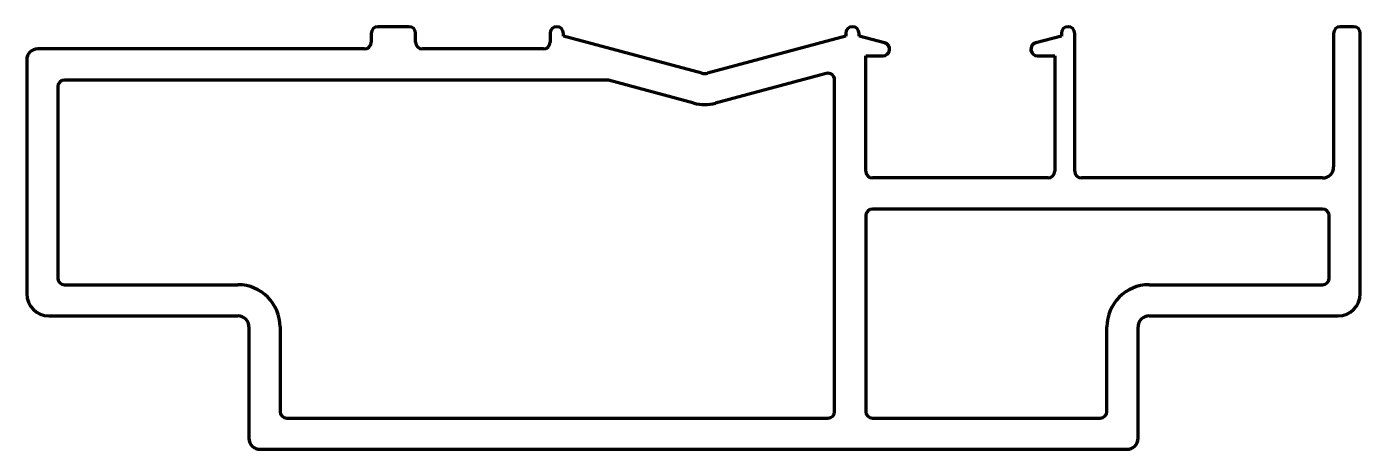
# Model space of a CAD drawing. Header units: millimetres. Extents: x 152.2 to 212.2, y 1.1 to 20.1.
import ezdxf

# ---------------------------------------------------------------- set-up
doc = ezdxf.new("R2010")
doc.units = ezdxf.units.MM

msp = doc.modelspace()

# ---------------------------------------------------------------- linework, layer by layer
at = {"lineweight": 100}
for p, q in [((169.371, 20.056), (167.971, 20.056)), ((211.871, 20.056), (211.271, 20.056)), ((167.671, 19.756), (167.671, 19.356)), ((169.671, 19.356), (169.671, 19.756)), ((175.72, 19.756), (175.72, 19.356)), ((176.32, 19.637), (176.32, 19.756)), ((182.542, 17.97), (176.32, 19.637)), ((189.022, 19.637), (182.801, 17.97)), ((189.022, 19.756), (189.022, 19.637)), ((189.622, 19.637), (189.622, 19.756)), ((190.771, 19.329), (189.622, 19.637)), ((198.72, 19.637), (197.572, 19.329)), ((198.72, 19.756), (198.72, 19.637)), ((199.32, 13.556), (199.32, 19.756)), ((210.971, 19.756), (210.971, 13.756)), ((212.171, 8.056), (212.171, 19.756)), ((167.371, 19.056), (152.671, 19.056)), ((175.42, 19.056), (169.971, 19.056)), ((189.922, 13.556), (189.922, 18.74)), ((189.922, 18.74), (190.693, 18.74)), ((197.649, 18.74), (198.42, 18.74)), ((198.42, 18.74), (198.42, 13.556)), ((152.171, 18.556), (152.171, 8.056)), ((178.267, 17.656), (153.871, 17.656)), ((182.179, 16.618), (178.345, 17.645)), ((188.144, 17.953), (183.163, 16.618)), ((188.522, 2.756), (188.522, 17.663)), ((153.571, 17.356), (153.571, 8.756)), ((198.12, 13.256), (190.222, 13.256)), ((210.471, 13.256), (199.62, 13.256)), ((189.922, 11.556), (189.922, 2.756)), ((210.471, 11.856), (190.222, 11.856)), ((210.771, 8.756), (210.771, 11.556)), ((153.871, 8.456), (161.671, 8.456)), ((202.671, 8.456), (210.471, 8.456)), ((153.171, 7.056), (161.671, 7.056)), ((202.671, 7.056), (211.171, 7.056)), ((162.171, 6.556), (162.171, 1.556)), ((163.571, 6.556), (163.571, 2.756)), ((200.771, 2.756), (200.771, 6.556)), ((202.171, 1.556), (202.171, 6.556)), ((163.871, 2.456), (188.222, 2.456)), ((190.222, 2.456), (200.471, 2.456)), ((162.671, 1.056), (201.671, 1.056))]:
    msp.add_line(p, q, dxfattribs=at)
for centre, radius, start, end in [((167.971, 19.756), 0.3, 90, 180), ((169.371, 19.756), 0.3, 360, 90), ((176.02, 19.756), 0.3, 0, 180), ((189.322, 19.756), 0.3, 0, 180), ((199.02, 19.756), 0.3, 0, 180), ((211.271, 19.756), 0.3, 90, 180), ((211.871, 19.756), 0.3, 360, 90), ((167.371, 19.356), 0.3, 270, 0), ((169.971, 19.356), 0.3, 180, 270), ((175.42, 19.356), 0.3, 270, 360), ((190.693, 19.04), 0.3, 270, 75), ((197.649, 19.04), 0.3, 105, 270), ((152.671, 18.556), 0.5, 90, 180), ((153.871, 17.356), 0.3, 90, 180), ((178.267, 17.356), 0.3, 75, 90), ((182.671, 18.453), 0.5, 255, 285), ((188.222, 17.663), 0.3, 0, 105), ((182.671, 18.453), 1.9, 255, 285), ((190.222, 13.556), 0.3, 180, 270), ((198.12, 13.556), 0.3, 270, 0), ((199.62, 13.556), 0.3, 180, 270), ((210.471, 13.756), 0.5, 270, 0), ((190.222, 11.556), 0.3, 90, 180), ((210.471, 11.556), 0.3, 0, 90), ((153.871, 8.756), 0.3, 180, 270), ((161.671, 6.556), 1.9, 0, 90), ((202.671, 6.556), 1.9, 90, 180), ((210.471, 8.756), 0.3, 270, 360), ((153.171, 8.056), 1, 180, 270), ((211.171, 8.056), 1, 270, 0), ((161.671, 6.556), 0.5, 0, 90), ((202.671, 6.556), 0.5, 90, 180), ((163.871, 2.756), 0.3, 180, 270), ((188.222, 2.756), 0.3, 270, 0), ((190.222, 2.756), 0.3, 180, 270), ((200.471, 2.756), 0.3, 270, 0), ((162.671, 1.556), 0.5, 180, 270), ((201.671, 1.556), 0.5, 270, 0)]:
    msp.add_arc(centre, radius, start, end, dxfattribs=at)

doc.saveas('drawing.dxf')
